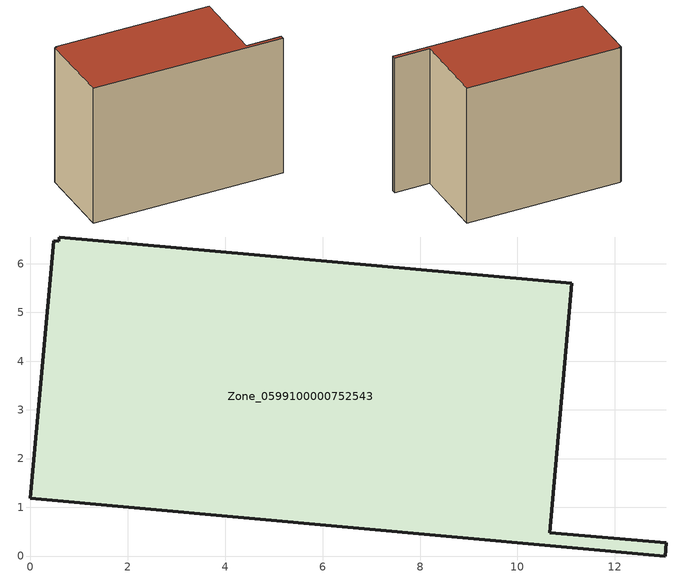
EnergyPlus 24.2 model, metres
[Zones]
Zone_0599100000752543
 floor ground (C_G): 0.48,6.47 0.59,6.46 0.6,6.55 11.12,5.6 10.66,0.48 13.05,0.27 13.03,0 0,1.19 z0
 wall outside (C_F): 0,1.19 13.03,0 13.05,0.27 10.66,0.48 11.12,5.6 0.6,6.55 0.59,6.46 0.48,6.47 0,1.19 z0:9.8
 roof outside (C_R): 0.59,6.46 0.48,6.47 0,1.19 13.03,0 13.05,0.27 10.66,0.48 11.12,5.6 0.6,6.55 z9.8
[BUILDING]
Pand.0599100000752543: North Axis=0; Terrain=City; Loads Convergence Tolerance Value=0.04; Temperature Convergence Tolerance Value=0.4; Solar Distribution=FullExterior; Maximum Number of Warmup Days=25; Minimum Number of Warmup Days=1
[Site:Location]
Rotterdam.The.Hague.AP_ZH_NLD Design_Conditions: Latitude=51.96; Longitude=4.45; Time Zone=1; Elevation=-4.5
[SITE:GROUNDTEMPERATURE:BUILDINGSURFACE]
18, 18, 18, 18, 18, 18, 18, 18, 18, 18, 18, 18
[MATERIAL] Thermal Absorptance=0.9; Solar Absorptance=0.7; Visible Absorptance=0.7
Name | Roughness | Thickness | Conductivity | Density | Specific Heat
G.TI.2006-2014 | MediumSmooth | 0.15 | 0.06 | 540 | 1210
F.TI.2006-2014 | Rough | 0.3 | 0.12 | 1920 | 840
R.TI.2006-2014 | MediumRough | 0.2 | 0.08 | 1500 | 1000
[CONSTRUCTION]
C_G: G.TI.2006-2014
C_F: F.TI.2006-2014
C_R: R.TI.2006-2014
[ZONE]
Zone_0599100000752543: Type=1; Multiplier=1; Ceiling Height=Autocalculate; Volume=Autocalculate; Floor Area=autocalculate; Part of Total Floor Area=Yes
[ZONEINFILTRATION:DESIGNFLOWRATE]
Infil_Zone_0599100000752543: Zone or ZoneList or Space or SpaceList=Zone_0599100000752543; Schedule=AlwaysOn; Design Flow Rate Calculation Method=Flow/Area; Flow Rate per Floor Area=0.0015; Constant Term Coefficient=1; Temperature Term Coefficient=0; Velocity Term Coefficient=0; Velocity Squared Term Coefficient=0
[HVACTEMPLATE:ZONE:IDEALLOADSAIRSYSTEM]
Zone_0599100000752543: Maximum Heating Supply Air Temperature=50; Minimum Cooling Supply Air Temperature=13; Maximum Heating Supply Air Humidity Ratio=0.0156; Minimum Cooling Supply Air Humidity Ratio=0.0077; Heating Limit=NoLimit; Cooling Limit=NoLimit; Dehumidification Control Type=ConstantSensibleHeatRatio; Cooling Sensible Heat Ratio=0.7; Dehumidification Setpoint=60; Humidification Control Type=None; Humidification Setpoint=30; Outdoor Air Method=None; Outdoor Air Flow Rate per Person=0.00944; Outdoor Air Flow Rate per Zone Floor Area=0; Outdoor Air Flow Rate per Zone=0; Demand Controlled Ventilation Type=None; Outdoor Air Economizer Type=NoEconomizer; Heat Recovery Type=None; Sensible Heat Recovery Effectiveness=0.7; Latent Heat Recovery Effectiveness=0.65
[ZONECONTROL:THERMOSTAT]
ThermostatControl_Zone_0599100000752543: Zone or ZoneList=Zone_0599100000752543; Control Type Schedule=DualSetpointControlType; Control 1=Thermostat_Zone_0599100000752543; Temperature Difference Between Cutout And Setpoint=0
[THERMOSTATSETPOINT:DUALSETPOINT]
Thermostat_Zone_0599100000752543: Heating Setpoint Temperature Schedule=HeatingSetpoint_Zone_0599100000752543; Cooling Setpoint Temperature Schedule=CoolingSetpoint_Zone_0599100000752543
[SCHEDULE:COMPACT]
HeatingSetpoint_Zone_0599100000752543: Through: 12/31, For: AllDays, Until: 24:00, 21
CoolingSetpoint_Zone_0599100000752543: Through: 12/31, For: AllDays, Until: 24:00, 24
DualSetpointControlType: Through: 12/31, For: AllDays, Until: 24:00, 4
AlwaysOn: Through: 12/31, For: AllDays, Until: 24:00, 1
